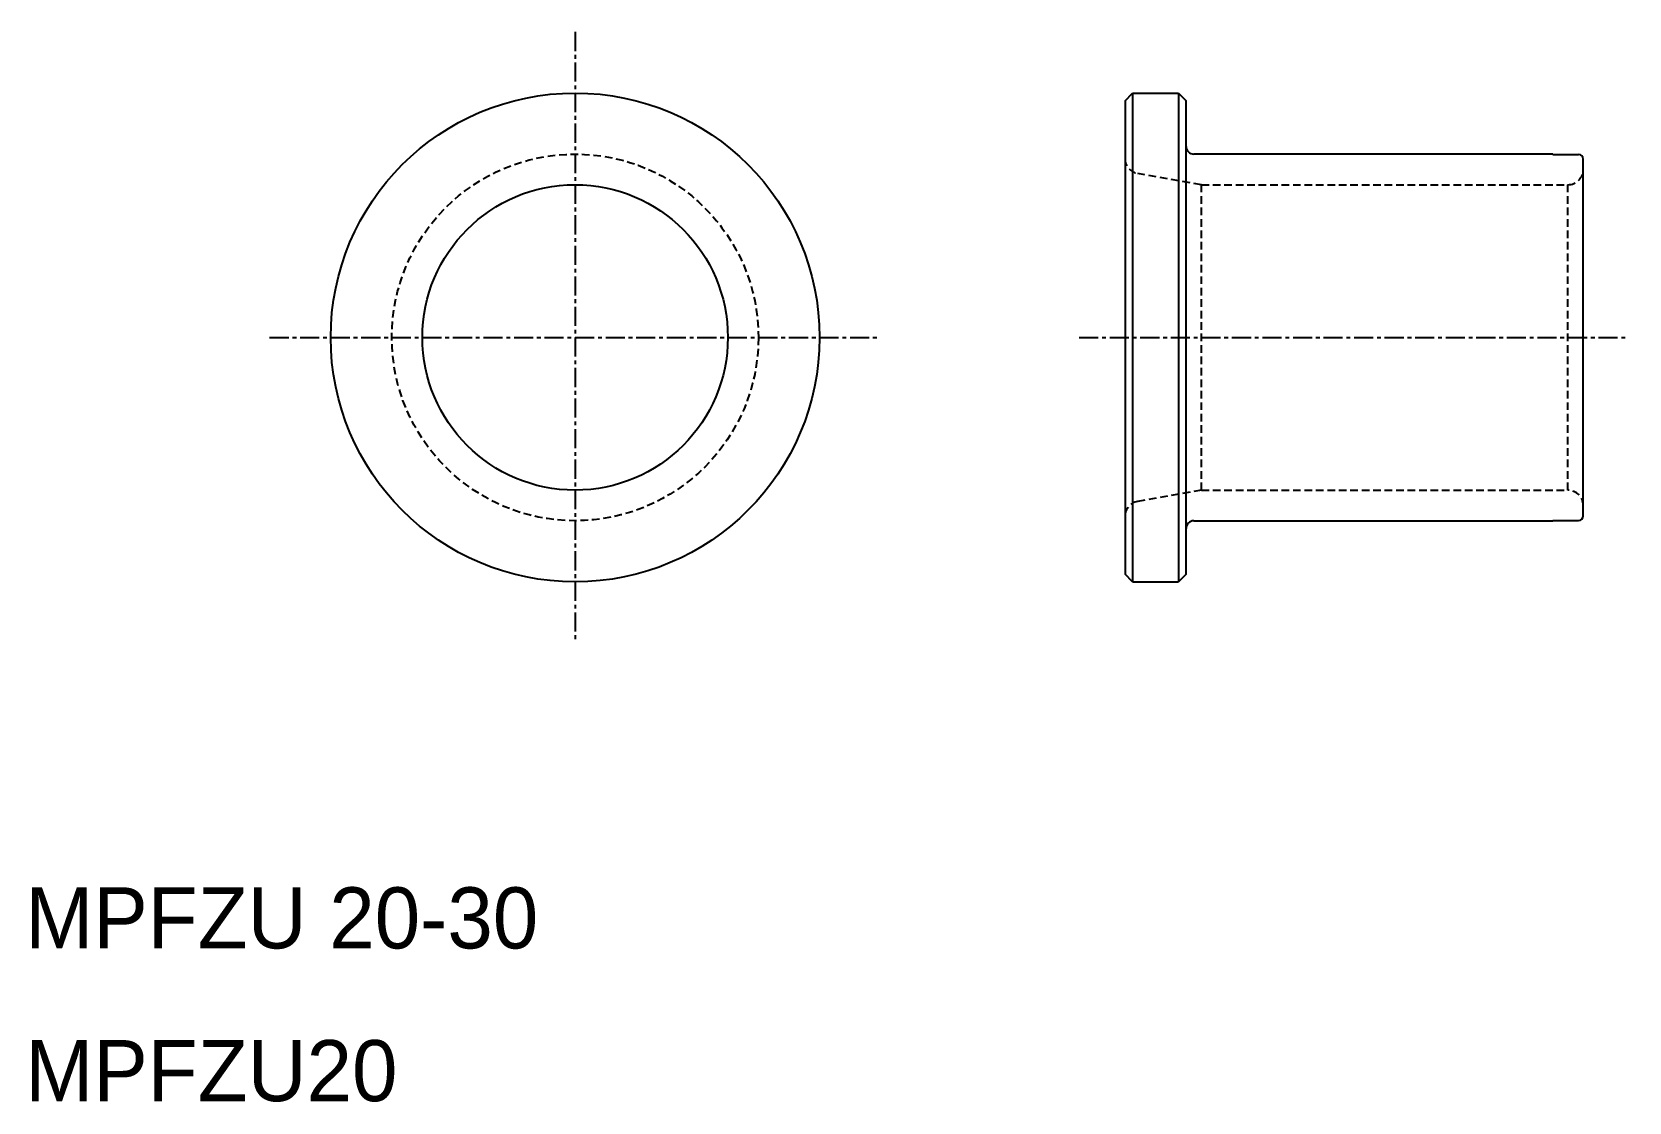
# Model space of a CAD drawing. Extents: x 10 to 115, y 10 to 80.
import ezdxf

# ---------------------------------------------------------------- set-up
doc = ezdxf.new("R2010")
doc.units = 0
doc.linetypes.add('CENTER', pattern=[2, 1.25, -0.25, 0.25, -0.25])
doc.linetypes.add('DASHED', pattern=[0.75, 0.5, -0.25])
doc.layers.get('0').update_dxf_attribs({"linetype": 'CONTINUOUS'})
doc.layers.add('CENTER', color=1, linetype='CENTER')

msp = doc.modelspace()

# ---------------------------------------------------------------- linework, layer by layer
at = {"color": 7, "linetype": 'CONTINUOUS'}
for p, q in [((82, 75.5), (82.5, 76)), ((82, 75.5), (82, 44.5)), ((82.5, 76), (82.5, 44)), ((82.5, 76), (85.5, 76)), ((85.5, 76), (86, 75.5)), ((85.5, 76), (85.5, 44)), ((86, 44.5), (86, 75.5)), ((110, 72), (86.5, 72)), ((110, 72), (110, 71.98)), ((110, 71.98), (111.7, 71.98)), ((112, 48.32), (112, 71.68)), ((86.5, 48), (110, 48)), ((110, 48.02), (111.7, 48.02)), ((110, 48), (110, 48.02)), ((82.5, 44), (82, 44.5)), ((82.5, 44), (85.5, 44)), ((86, 44.5), (85.5, 44))]:
    msp.add_line(p, q, dxfattribs=at)
at = {"color": 3, "linetype": 'DASHED'}
for p, q in [((87, 70), (82.83, 70.74)), ((87, 70), (111, 70)), ((87, 50), (87, 70)), ((111, 50), (111, 70)), ((87, 50), (82.83, 49.26)), ((87, 50), (111, 50))]:
    msp.add_line(p, q, dxfattribs=at)
at = {"color": 7, "linetype": 'CONTINUOUS'}
for radius in [16, 10]:
    msp.add_circle((46, 60), radius, dxfattribs=at)
at = {"color": 3, "linetype": 'DASHED'}
msp.add_circle((46, 60), 12, dxfattribs=at)
at = {"color": 7, "linetype": 'CONTINUOUS'}
for centre, radius, start, end in [((86.5, 72.5), 0.5, 180, 270), ((111.7, 71.68), 0.3, 0, 90), ((111.7, 48.32), 0.3, 270, 0), ((86.5, 47.5), 0.5, 90, 180)]:
    msp.add_arc(centre, radius, start, end, dxfattribs=at)
at = {"color": 3, "linetype": 'DASHED'}
for centre, start, end in [((83, 71.72), 180, 260), ((111, 71), 270, 0), ((83, 48.28), 100, 180), ((111, 49), 0, 90)]:
    msp.add_arc(centre, 1, start, end, dxfattribs=at)
at = {"layer": 'CENTER', "color": 1, "linetype": 'CENTER'}
for p, q in [((46, 80), (46, 40)), ((26, 60), (66, 60)), ((79, 60), (115, 60))]:
    msp.add_line(p, q, dxfattribs=at)

# ---------------------------------------------------------------- texts
at = {"color": 7, "linetype": 'CONTINUOUS'}
for s, p in [('MPFZU 20-30', (10, 20)), ('MPFZU20', (10, 10))]:
    msp.add_text(s, height=4, dxfattribs=at).set_placement(p)

doc.saveas('drawing.dxf')
